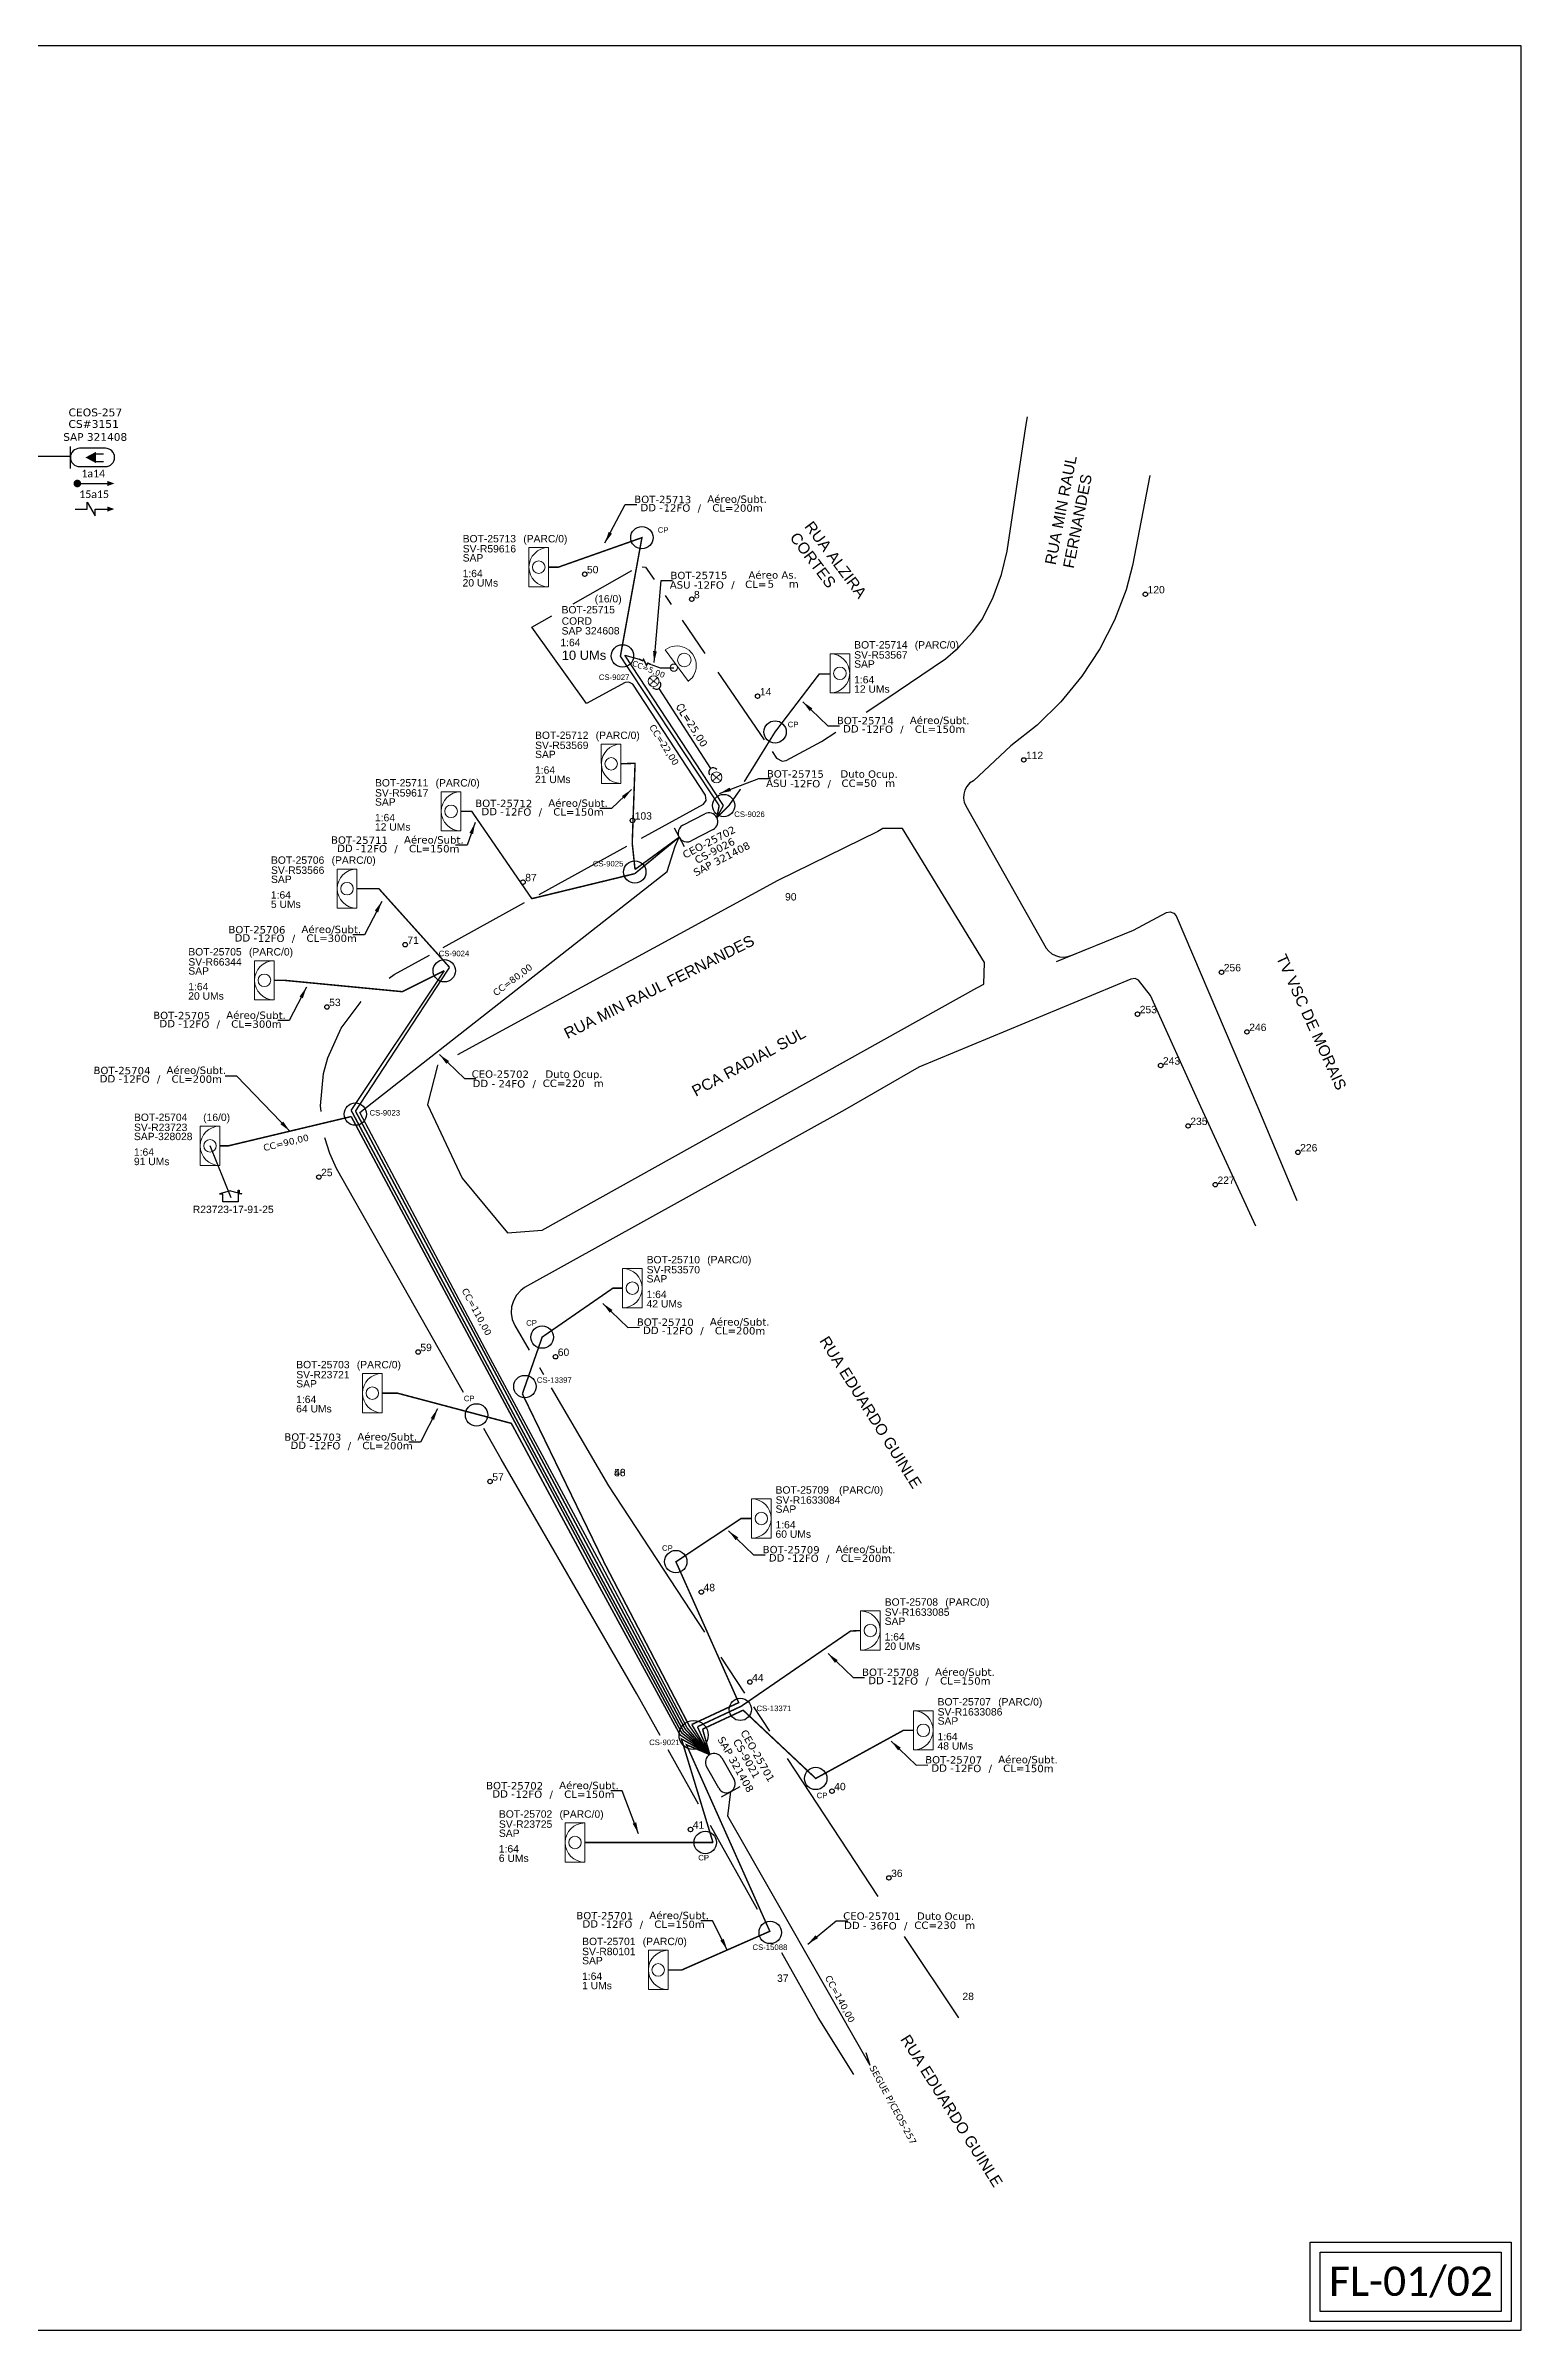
# Model space of a CAD drawing. Extents: x -86 to 1625, y 705 to 1299.
# Drawn here: x 369 to 753, y 705 to 1299 of the extents above; entities that cross this region are included whole.
import ezdxf
from ezdxf.enums import TextEntityAlignment as Align

# ---------------------------------------------------------------- set-up
doc = ezdxf.new("R2010")
doc.units = 0
doc.linetypes.add('PHANTOM2', pattern=[1.25, 0.625, -0.125, 0.125, -0.125, 0.125, -0.125])
for name, color, linetype, lineweight in [("20.0-LEGENDA DOS CDO'S", 1, 'Continuous', 0), ('20.1-CDO_INTERIOR', 1, 'Continuous', 0), ('20.2-CDO_POSTE', 1, 'Continuous', 5), ('20.6-CORDOALHA_SUPORTE', 7, 'Continuous', 25), ('CORDOALHA_SUPORTE', 7, 'Continuous', 25), ('Numeração', 98, 'Continuous', 0), ('Postes', 1, 'Continuous', 0), ('Segmento Logradouro Texto', 7, 'Continuous', 0)]:
    doc.layers.add(name, color=color, linetype=linetype, lineweight=lineweight)
for name, color, linetype in [('20.4-CEOS', 1, 'Continuous'), ('20.5-CABO AÉREO', 1, 'Continuous'), ('20.5-CEO', 1, 'Continuous'), ('CAP a instalar', 1, 'Continuous'), ('celulas gpon', 7, 'Continuous'), ('label_cabos', 7, 'Continuous'), ('locais', 7, 'Continuous'), ('locais legendas', 7, 'Continuous'), ('Numeração Texto', 34, 'Continuous'), ('QUADRA', 7, 'Continuous'), ('SETA', 7, 'Continuous'), ('Subida Lateral', 5, 'Continuous'), ('surveys', 7, 'Continuous'), ('surveys legendas', 7, 'Continuous')]:
    doc.layers.add(name, color=color, linetype=linetype)
doc.layers.add('DROP DE CLIENTE', color=140, linetype='Continuous', plot=False)
doc.styles.add('ARIAL', font='arial.ttf')
doc.styles.add('DIGICADE', font='arial.ttf')
doc.styles.add('ROMANS', font='romans')
doc.styles.add('siredit', font='verdana.ttf')
doc.styles.get("Standard").update_dxf_attribs({"font": 'arial.ttf'})
doc.styles.add('WMF-Calibri0', font='calibri.ttf')
doc.linetypes.add('FENCELINE1', pattern='A,0.25,-0.1,[133,ltypeshp.shx,S=0.1,R=0,X=-0.1,Y=0],-0.1,1', length=1.45)
doc.dimstyles.new('CC', dxfattribs={"dimtxt": 1, "dimasz": 2, "dimexe": 0.18, "dimexo": 0.0625, "dimgap": 0.09, "dimtad": 0, "dimdec": 0, "dimrnd": 1, "dimzin": 0, "dimdsep": 46, "dimtxsty": 'siredit', "dimblk": 'NONE', "dimcen": 0, "dimse1": 1, "dimse2": 1, "dimsd1": 1, "dimsd2": 1, "dimclrt": 7, "dimadec": 0, "dimazin": 0, "dimtfac": 1, "dimtdec": 0, "dimtofl": 0, "dimtmove": 0, "dimatfit": 3, "dimfxl": 0, "dimtolj": 1, "dimtzin": 0, "dimarcsym": 0})

# ---------------------------------------------------------------- blocks, each defined once
blk = doc.blocks.new('CDOE_CT_POST_DESENHO')
at = {"color": 0}
blk.add_line((2.14, 0.39), (-2.11, 0.39), dxfattribs=at)
for centre, radius in [((0.01, 1.4), 0.733), ((0.01, 0), 0.393)]:
    blk.add_circle(centre, radius, dxfattribs=at)
blk.add_arc((0.01, 0.39), 2.12, 0, 180, dxfattribs=at)
blk = doc.blocks.new('_None')

msp = doc.modelspace()

# ---------------------------------------------------------------- linework, layer by layer
msp.add_lwpolyline([(-85.84, 705.02), (752.73, 705.02), (752.73, 1299.02), (-85.84, 1299.02), (-85.84, 705.02)])
at = {"color": 7, "const_width": 0.99}
msp.add_lwpolyline([(376.83, 1185.19, 1), (377.82, 1185.19, 1)], format="xyb", close=True, dxfattribs=at)
at = {"color": 7}
msp.add_lwpolyline([(379.88, 1178.55), (379.88, 1180.3), (381.97, 1176.8), (381.97, 1178.55)], dxfattribs=at)
at = {"color": 1}
for points in [[(697.85, 727.95), (750.07, 727.95), (750.07, 707.29), (697.85, 707.29)], [(700.46, 725.34), (747.46, 725.34), (747.46, 709.9), (700.46, 709.9)]]:
    msp.add_lwpolyline(points, close=True, dxfattribs=at)
at = {"layer": '20.1-CDO_INTERIOR', "color": 252, "lineweight": 18}
for points in [[(494.73, 1158.33), (494.73, 1168.53), (499.83, 1168.53), (499.83, 1158.33)], [(578.12, 1130.73), (578.13, 1140.93), (573.03, 1140.93), (573.02, 1130.73)], [(513.55, 1107.22), (513.54, 1117.42), (518.64, 1117.42), (518.65, 1107.22)], [(471.94, 1094.86), (471.93, 1105.06), (477.03, 1105.06), (477.04, 1094.86)], [(444.89, 1074.76), (444.89, 1084.96), (449.99, 1084.96), (449.99, 1074.76)], [(423.4, 1050.92), (423.4, 1061.12), (428.5, 1061.12), (428.5, 1050.92)], [(524.16, 970.88), (524.17, 981.08), (519.07, 981.08), (519.06, 970.88)], [(451.46, 943.59), (451.45, 953.79), (456.55, 953.79), (456.56, 943.59)], [(557.69, 911), (557.69, 921.2), (552.59, 921.2), (552.59, 911)], [(586.05, 881.86), (586.05, 892.06), (580.95, 892.06), (580.95, 881.86)], [(599.8, 855.92), (599.81, 866.12), (594.71, 866.12), (594.7, 855.92)], [(504.15, 826.73), (504.15, 836.93), (509.25, 836.94), (509.25, 826.74)], [(525.79, 793.62), (525.78, 803.82), (530.88, 803.82), (530.89, 793.62)]]:
    msp.add_lwpolyline(points, close=True, dxfattribs=at)
at = {"layer": '20.1-CDO_INTERIOR', "color": 1, "lineweight": 18}
msp.add_lwpolyline([(409.28, 1007.89), (409.27, 1018.09), (414.37, 1018.09), (414.38, 1007.89)], close=True, dxfattribs=at)
at = {"layer": '20.1-CDO_INTERIOR', "color": 252, "lineweight": 18}
for centre in [(497.28, 1163.43), (575.57, 1135.83), (516.1, 1112.32), (474.48, 1099.96), (447.44, 1079.86), (425.95, 1056.02), (521.61, 975.98), (454, 948.69), (555.14, 916.1), (583.5, 886.96), (597.26, 861.02), (506.7, 831.84), (528.33, 798.72)]:
    msp.add_circle(centre, 1.63, dxfattribs=at)
at = {"layer": '20.1-CDO_INTERIOR', "color": 1, "lineweight": 18}
msp.add_circle((411.82, 1012.99), 1.63, dxfattribs=at)
at = {"layer": '20.1-CDO_INTERIOR', "color": 252, "lineweight": 18}
for centre, start, end in [((499.83, 1163.43), 90.02759, 270.02759), ((573.02, 1135.83), 269.97241, 89.97241), ((518.65, 1112.32), 90.02759, 270.02759), ((477.03, 1099.96), 90.02759, 270.02759), ((449.99, 1079.86), 90.02759, 270.02759), ((428.5, 1056.02), 90.02759, 270.02759), ((519.06, 975.98), 269.97241, 89.97241), ((456.55, 948.69), 90.02759, 270.02759), ((552.59, 916.1), 269.97241, 89.97241), ((580.95, 886.96), 269.97241, 89.97241), ((594.71, 861.02), 269.97241, 89.97241), ((509.25, 831.84), 90.02759, 270.02759), ((530.88, 798.72), 90.02759, 270.02759)]:
    msp.add_arc(centre, 5.1, start, end, dxfattribs=at)
at = {"layer": '20.1-CDO_INTERIOR', "color": 1, "lineweight": 18}
msp.add_arc((414.37, 1012.99), 5.1, 90.02759, 270.02759, dxfattribs=at)
at = {"layer": '20.4-CEOS', "color": 7}
for p, q in [((384.62, 1194.35), (377.91, 1194.35)), ((384.62, 1189.56), (377.91, 1189.56))]:
    msp.add_line(p, q, dxfattribs=at)
for points in [[(375.51, 1189.07), (375.51, 1194.84)], [(382.06, 1192.91), (384.1, 1192.91)], [(382.06, 1190.91), (384.1, 1190.91)]]:
    msp.add_lwpolyline(points, dxfattribs=at)
msp.add_lwpolyline([(379.41, 1191.96, 0, 2.95, 0), (382.18, 1191.96, 2.95, 2.95, 0)], format="xyseb", dxfattribs=at)
for centre, start, end in [((377.91, 1191.96), 90, 270), ((384.62, 1191.96), 270, 90)]:
    msp.add_arc(centre, 2.39, start, end, dxfattribs=at)
at = {"layer": '20.5-CABO AÉREO', "color": 7, "ltscale": 50, "const_width": 0.4}
msp.add_lwpolyline([(287.19, 1192.27), (375.53, 1192.27)], dxfattribs=at)
at = {"layer": '20.5-CEO', "color": 7}
for p, q in [((534.75, 1096.33), (540.47, 1099.3)), ((532.5, 1095.68), (535.06, 1090.77)), ((542.59, 1095.23), (536.88, 1092.25))]:
    msp.add_line(p, q, dxfattribs=at)
at = {"layer": '20.5-CEO', "color": 5}
for p, q in [((544.06, 845.96), (540.89, 851.57)), ((544.89, 853.83), (548.06, 848.22))]:
    msp.add_line(p, q, dxfattribs=at)
msp.add_lwpolyline([(544.78, 843.72), (549.6, 846.45)], dxfattribs=at)
at = {"layer": '20.5-CEO', "color": 7}
for centre, start, end in [((541.53, 1097.27), 297.51663, 117.51663), ((535.81, 1094.29), 117.51663, 297.51663)]:
    msp.add_arc(centre, 2.3, start, end, dxfattribs=at)
at = {"layer": '20.5-CEO', "color": 5}
for centre, start, end in [((542.89, 852.7), 29.45936, 209.45936), ((546.06, 847.09), 209.45936, 29.45936)]:
    msp.add_arc(centre, 2.3, start, end, dxfattribs=at)
at = {"layer": 'CAP a instalar', "color": 7, "linetype": 'FENCELINE1', "ltscale": 50}
for p, q in [((545.33, 1101.46), (519.62, 1140.54)), ((519.62, 1140.54), (523.36, 1139.54)), ((526.48, 1138.14), (528.82, 1137.26)), ((528.82, 1137.26), (532.4, 1137.23)), ((543.57, 1098.33), (545.33, 1101.46))]:
    msp.add_line(p, q, dxfattribs=at)
at = {"layer": 'CAP a instalar', "color": 7, "ltscale": 50}
for p, q in [((532.75, 1090.93), (533.78, 1093.23)), ((530.64, 1084.3), (532.75, 1090.93)), ((450.74, 1021.65), (530.64, 1084.3)), ((484.09, 958.77), (450.74, 1021.65)), ((513.66, 903.76), (484.09, 958.77)), ((535.9, 861.65), (513.66, 903.76)), ((541.76, 854.7), (535.9, 861.65)), ((546.45, 838.73), (547.19, 845.09)), ((583.43, 773.83), (546.45, 838.73)), ((583.43, 773.83), (582.39, 777.2))]:
    msp.add_line(p, q, dxfattribs=at)
at = {"layer": 'CAP a instalar', "color": 8, "ltscale": 50, "const_width": 0.384}
for points in [[(544.18, 1101.43), (518.5, 1140.27), (524.1, 1171.11), (502.34, 1163.43), (499.83, 1163.43)], [(550.71, 1107.66), (558.71, 1120.59), (570.21, 1135.68), (573.02, 1135.67)], [(518.65, 1112.32), (522.32, 1112.45), (521.58, 1091.65), (522.31, 1084.84)], [(543.57, 1098.33), (546.63, 1101.34), (549.73, 1105.72)], [(522.24, 1083.75), (495.46, 1077.25), (479.85, 1099.96), (477.03, 1099.96)], [(543.57, 1098.33), (544.18, 1101.43)], [(533.78, 1093.23), (522.24, 1083.75)], [(533.78, 1093.23), (522.31, 1084.84)], [(474.08, 1059.4), (455.7, 1079.86), (455.7, 1079.86), (449.99, 1079.86)], [(428.5, 1056.02), (431.1, 1056.02), (461.78, 1053.07), (472.72, 1058.51)], [(448.5, 1022.23), (472.72, 1058.51)], [(449.63, 1022.02), (474.08, 1059.4)], [(448.5, 1022.23), (512.12, 903.16)], [(449.63, 1022.02), (512.93, 903.46)], [(493.02, 948.5), (498.17, 963.26), (516.58, 975.99), (519.06, 975.98)], [(510.8, 902.49), (490.15, 940.83), (460.5, 948.69), (456.55, 948.69)], [(541.76, 854.7), (536.45, 862.11), (514.46, 904.28), (493.02, 948.5), (493.02, 948.5)], [(537.05, 862.53), (549.26, 868.22), (532.94, 904.84), (549.9, 916.1), (552.59, 916.1)], [(512.12, 903.16), (534.92, 860.76), (541.76, 854.7)], [(512.93, 903.46), (535.42, 861.19), (541.76, 854.7)], [(541.76, 854.7), (534.05, 859.8), (510.8, 902.49)], [(538.54, 861.95), (549.94, 867.29), (578.35, 886.83), (580.95, 886.96)], [(541.76, 854.7), (537.05, 862.53)], [(541.76, 854.7), (538.54, 861.95)], [(539.87, 861.33), (550.41, 866.25), (569.28, 848.51), (592.09, 861.02), (594.71, 861.02)], [(541.76, 854.7), (539.87, 861.33), (539.87, 861.33)], [(541.76, 854.7), (535.68, 857.26), (557.35, 808.77), (534.46, 798.71), (530.88, 798.72)], [(542.58, 831.84), (534.38, 858.76), (541.76, 854.7)], [(542.58, 831.84), (509.25, 831.84)]]:
    msp.add_lwpolyline(points, dxfattribs=at)
at = {"layer": 'CAP a instalar', "color": 1, "ltscale": 50, "const_width": 0.384}
for points in [[(414.37, 1012.99), (416.61, 1012.99), (448.52, 1020.6)], [(448.52, 1020.6), (511.55, 902.87)], [(511.55, 902.87), (534.46, 860.34), (541.76, 854.7)]]:
    msp.add_lwpolyline(points, dxfattribs=at)
at = {"layer": 'CORDOALHA_SUPORTE'}
msp.add_line((541.99, 1111.1), (528.55, 1131.9), dxfattribs=at)
for centre, start, end in [((527.87, 1132.85), 215.58822, 35.58822), ((542.63, 1110.12), 35.58822, 215.58822)]:
    msp.add_arc(centre, 1.17, start, end, dxfattribs=at)
at = {"layer": 'DROP DE CLIENTE'}
msp.add_lwpolyline([(417.27, 999.48), (411.82, 1012.99)], dxfattribs=at)
at = {"layer": 'locais', "linetype": 'Continuous'}
for centre, radius in [((524.1, 1171.11), 2.91), ((519.04, 1140.36), 2.91), ((558.71, 1120.59), 2.91), ((545.35, 1101.45), 2.91), ((522.24, 1084.18), 2.91), ((472.72, 1058.51), 2.91), ((449.59, 1021.24), 2.91), ((498.17, 963.26), 2.91), ((493.68, 950.4), 2.91), ((481.1, 943.02), 2.91), ((532.9, 904.88), 2.91), ((549.69, 866.47), 2.91), ((537.53, 859.8), 3.79), ((569.28, 848.51), 2.91), ((540.57, 831.85), 2.91), ((557.45, 808.46), 2.91)]:
    msp.add_circle(centre, radius, dxfattribs=at)
at = {"layer": 'Numeração'}
for centre in [(509.23, 1161.61), (537.05, 1155.11), (654.98, 1156.39), (554.18, 1129.89), (623.36, 1113.33), (521.64, 1097.57), (493.19, 1081.54), (462.55, 1065.29), (674.79, 1058.11), (442.21, 1049.09), (652.95, 1047.23), (681.4, 1042.6), (658.97, 1033.87), (666.1, 1018.16), (694.65, 1011.3), (440.11, 1004.87), (673.16, 1002.88), (465.92, 959.38), (501.64, 958.14), (484.62, 925.72), (539.55, 896.96), (552.17, 873.58), (573.51, 845.2), (536.74, 835.23), (588.31, 822.65)]:
    msp.add_circle(centre, 0.576, dxfattribs=at)
at = {"layer": 'Numeração Texto'}
for centre in [(509.23, 1161.61), (537.05, 1155.11), (654.98, 1156.39), (554.18, 1129.89), (623.36, 1113.33), (521.64, 1097.57), (493.19, 1081.54), (462.55, 1065.29), (674.79, 1058.11), (442.21, 1049.09), (652.95, 1047.23), (681.4, 1042.6), (658.97, 1033.87), (666.1, 1018.16), (694.65, 1011.3), (440.11, 1004.87), (673.16, 1002.88), (465.92, 959.38), (501.64, 958.14), (484.62, 925.72), (539.55, 896.96), (552.17, 873.58), (573.51, 845.2), (536.74, 835.23), (588.31, 822.65)]:
    msp.add_circle(centre, 0.576, dxfattribs=at)
at = {"layer": 'Postes', "color": 1, "linetype": 'PHANTOM2'}
for points in [[(526.02, 1134.69), (528.23, 1132.89)], [(528.16, 1134.76), (526.08, 1132.82)], [(542.39, 1109.67), (544.6, 1107.88)], [(544.53, 1109.74), (542.45, 1107.81)]]:
    msp.add_lwpolyline(points, dxfattribs=at)
at = {"layer": 'Postes', "color": 1}
for centre in [(527.12, 1133.79), (543.49, 1108.77)]:
    msp.add_circle(centre, 1.42, dxfattribs=at)
at = {"layer": 'QUADRA', "color": 4}
for points in [[(582.4, 1125.73), (587.55, 1129.1), (603.01, 1139.61), (606.27, 1142.42), (610.13, 1146.6), (612.63, 1150.02), (615.39, 1155.67), (617.55, 1161.55), (619.07, 1167.59), (623.92, 1200), (624.34, 1202.49)], [(656.14, 1187.3), (651.68, 1163.85), (649.99, 1157.54), (647, 1149.68), (643.15, 1142.17), (638.47, 1135.06), (633, 1128.42), (626.83, 1122.37), (620.01, 1116.95), (610.31, 1107.92), (610.31, 1107.92)], [(506.21, 1153.92), (521.45, 1162.53)], [(524.2, 1163.53), (525.05, 1163.46), (527.25, 1160.26)], [(530.12, 1156.08), (531.71, 1153.76)], [(524.02, 1092.99), (540.1, 1101.86), (540.78, 1102.73), (540.6, 1104.15), (521.7, 1133.03), (520.68, 1133.54), (519.71, 1133.47), (509.68, 1127.97), (495.44, 1147.85), (500.69, 1150.81)], [(534.52, 1149.66), (540.45, 1141.02)], [(543.82, 1136.11), (555.84, 1118.58)], [(557.95, 1115.51), (559.13, 1113.78), (560.6, 1112.98), (561.56, 1113.15), (570.79, 1118.14), (574.51, 1120.57)], [(610.31, 1107.92), (609.27, 1107.25), (608.55, 1106.41), (608.04, 1105.47), (607.75, 1104.44), (607.71, 1103.38), (607.89, 1102.35), (608.32, 1101.36), (608.32, 1101.36), (629.24, 1064.39), (629.88, 1063.59), (630.7, 1062.94), (631.66, 1062.45), (632.69, 1062.16), (633.76, 1062.07), (634.83, 1062.2), (636.13, 1062.65), (640.84, 1064.57)], [(585.47, 1094.69), (559.46, 1081.94)], [(611.2, 1054.03), (612.97, 1055.04), (613.13, 1060.62), (591.83, 1095.51), (591.83, 1095.51), (586.74, 1095.45), (585.47, 1094.69)], [(497.35, 1078.29), (520.22, 1090.9)], [(559.46, 1081.94), (476.19, 1036.67)], [(472.46, 1064.57), (493.6, 1076.22)], [(631.91, 1060.93), (651.89, 1069.06), (660.52, 1073.69), (661.47, 1073.84), (662.37, 1073.52), (663.02, 1072.75), (684.24, 1022.95), (694.38, 998.8)], [(458.36, 1056.55), (459.65, 1057.51), (468.86, 1062.58)], [(471.11, 1033.91), (470.98, 1033.84), (468.34, 1023.74), (477.39, 1004.56), (489.15, 990.34), (498.17, 991.09), (611.2, 1054.03)], [(683.74, 992.11), (669.41, 1023.11), (656.33, 1052.09), (653.17, 1056.04), (652.3, 1056.45), (651.2, 1056.35), (596.13, 1033.47), (576.84, 1022.33), (493.57, 976.14), (492.62, 975.41), (491.5, 974.13), (490.69, 972.68), (490.23, 971.1), (490.12, 969.45), (490.4, 967.84), (491.02, 966.3), (494.79, 959.85)], [(440.75, 1021.94), (440.56, 1023.38), (441.33, 1031.76), (442.41, 1035.85), (445.94, 1043.6), (451.13, 1050.49)], [(477.73, 948.81), (444.67, 1007.09), (442.95, 1010.99), (441.7, 1015.03)], [(497.43, 955.34), (498.48, 953.54)], [(500.49, 950.09), (515.37, 924.62), (540.36, 886.54)], [(528.88, 859.63), (522.81, 870.47), (487.53, 931.52), (483.02, 939.47)], [(538.84, 841.83), (530.93, 855.96)], [(561.9, 853.71), (585.44, 817.85)], [(554.16, 814.46), (541.96, 836.26)], [(579.16, 771.54), (569.89, 786.36), (560.51, 803.13)], [(592.27, 807.44), (606.42, 786.25)]]:
    msp.add_lwpolyline(points, dxfattribs=at)
at = {"layer": 'QUADRA'}
for points in [[(544.61, 880.07), (550.79, 870.64)], [(553.12, 867.1), (557.26, 860.79)]]:
    msp.add_lwpolyline(points, dxfattribs=at)
at = {"layer": 'SETA', "color": 7}
for points in [[(377.32, 1185.19), (385.83, 1185.19)], [(376.72, 1178.55), (379.88, 1178.55)], [(381.97, 1178.55), (385.13, 1178.55)]]:
    msp.add_lwpolyline(points, dxfattribs=at)
for points in [[(385.15, 1185.86), (386.96, 1185.2), (385.15, 1184.54)], [(385.13, 1179.21), (386.95, 1178.55), (385.13, 1177.89)]]:
    msp.add_solid(points, dxfattribs=at)
at = {"layer": 'Subida Lateral', "color": 5, "const_width": 0.384}
msp.add_lwpolyline([(526.45, 1138.12), (525.62, 1138.49), (525.28, 1137.88), (524.54, 1139.45), (524.29, 1139.12), (523.36, 1139.54)], dxfattribs=at)
at = {"layer": 'surveys', "color": 1}
for p, q in [((417.17, 1001.31), (414.27, 1000.47)), ((414.27, 1000.47), (415.18, 1000.47)), ((415.18, 998.39), (415.18, 1000.46)), ((419.15, 998.39), (415.18, 998.39)), ((417.17, 1001.31), (420.06, 1000.47)), ((419.11, 1001.44), (419.41, 1001.44)), ((419.11, 1000.76), (419.11, 1001.44)), ((420.06, 1000.47), (419.15, 1000.47)), ((419.15, 1000.47), (419.15, 998.39)), ((419.41, 1001.44), (419.41, 1000.67))]:
    msp.add_line(p, q, dxfattribs=at)

# ---------------------------------------------------------------- block references
at = {"layer": '20.2-CDO_POSTE', "color": 7, "xscale": -2.400000000017413, "yscale": -2.400000000017413, "zscale": -2.400000000017413, "rotation": 126.2194125872573}
msp.add_blockref('CDOE_CT_POST_DESENHO', (532.38, 1137.33), dxfattribs=at)

# ---------------------------------------------------------------- texts
at = {"style": 'siredit'}
msp.add_text('SEGUE P/CEOS-257', height=1.728, rotation=298.39611, dxfattribs=at).set_placement((583.19, 773.29))
at = {"color": 1, "style": 'WMF-Calibri0'}
msp.add_text('FL-01/02', height=7.59, dxfattribs=at).set_placement((702.75, 713.98))
at = {"color": 7, "char_height": 1.98, "width": 25.1052, "attachment_point": 5}
for s, insert in [('{\\fCalibri|b0|i0|c0|p34;\\C7;1a14}', (381.45, 1187.79)), ('{\\fCalibri|b0|i0|c0|p34;\\C7;15a15}', (381.67, 1182.4))]:
    msp.add_mtext(s, dxfattribs=dict(at, insert=insert))
at = {"layer": "20.0-LEGENDA DOS CDO'S", "color": 8, "style": 'ARIAL'}
for s, p in [('BOT-25713', (477.5, 1169.89)), ('SAP', (477.5, 1164.91)), ('SV-R59616', (477.51, 1167.27)), ('20 UMs', (477.48, 1158.41)), ('1:64', (477.48, 1160.84)), ('SV-R53567', (579.29, 1139.67)), ('BOT-25714', (579.29, 1142.29)), ('SAP', (579.28, 1137.3)), ('1:64', (579.27, 1133.24)), ('12 UMs', (579.27, 1130.81)), ('SV-R53569', (496.33, 1116.17)), ('BOT-25712', (496.32, 1118.78)), ('SAP', (496.32, 1113.8)), ('1:64', (496.3, 1109.74)), ('SV-R59617', (454.71, 1103.8)), ('BOT-25711', (454.71, 1106.42)), ('21 UMs', (496.3, 1107.3)), ('SAP', (454.71, 1101.43)), ('1:64', (454.69, 1097.37)), ('12 UMs', (454.69, 1094.94)), ('BOT-25706', (427.66, 1086.32)), ('SAP', (427.66, 1081.33)), ('SV-R53566', (427.67, 1083.7)), ('5 UMs', (427.64, 1074.84)), ('1:64', (427.64, 1077.27)), ('BOT-25705', (406.17, 1062.48)), ('SAP', (406.17, 1057.5)), ('SV-R66344', (406.18, 1059.86)), ('20 UMs', (406.15, 1051)), ('1:64', (406.16, 1053.43)), ('SV-R53570', (525.33, 979.83)), ('BOT-25710', (525.33, 982.44)), ('SAP', (525.32, 977.46)), ('1:64', (525.31, 973.4)), ('42 UMs', (525.31, 970.96)), ('BOT-25703', (434.23, 955.15)), ('SV-R23721', (434.23, 952.54)), ('SAP', (434.23, 950.17)), ('64 UMs', (434.21, 943.67)), ('1:64', (434.21, 946.11)), ('SV-R1633084', (558.86, 919.94)), ('BOT-25709', (558.85, 922.56)), ('SAP', (558.85, 917.58)), ('1:64', (558.83, 913.51)), ('60 UMs', (558.83, 911.08)), ('SV-R1633085', (587.22, 890.8)), ('BOT-25708', (587.22, 893.42)), ('SAP', (587.21, 888.43)), ('1:64', (587.2, 884.37)), ('20 UMs', (587.2, 881.94)), ('BOT-25707', (600.97, 867.48)), ('SAP', (600.97, 862.5)), ('SV-R1633086', (600.97, 864.87)), ('48 UMs', (600.95, 856)), ('1:64', (600.95, 858.44)), ('SV-R23725', (486.93, 835.68)), ('BOT-25702', (486.92, 838.3)), ('SAP', (486.92, 833.31)), ('6 UMs', (486.9, 826.81)), ('1:64', (486.9, 829.25)), ('SV-R80101', (508.56, 802.56)), ('SAP', (508.56, 800.19)), ('BOT-25701', (508.56, 805.18)), ('1:64', (508.54, 796.13)), ('1 UMs', (508.54, 793.7))]:
    msp.add_text(s, height=1.92, rotation=359.97241, dxfattribs=at).set_placement(p)
for s, p in [('        (PARC/0)', (496.01, 1169.88)), ('        (PARC/0)', (597.79, 1142.28)), ('        (PARC/0)', (514.83, 1118.77)), ('        (PARC/0)', (473.22, 1106.41)), ('        (PARC/0)', (446.17, 1086.31)), ('        (PARC/0)', (424.68, 1062.47)), ('        (PARC/0)', (543.83, 982.43)), ('        (PARC/0)', (452.73, 955.14)), ('          (PARC/0)', (577.36, 922.55)), ('        (PARC/0)', (605.72, 893.41)), ('        (PARC/0)', (619.48, 867.47)), ('        (PARC/0)', (505.43, 838.29)), ('        (PARC/0)', (527.06, 805.17))]:
    msp.add_text(s, height=1.92, rotation=359.97241, dxfattribs=at).set_placement(p, align=Align.CENTER)
at = {"layer": "20.0-LEGENDA DOS CDO'S", "color": 7, "style": 'ARIAL'}
for s, height, p in [('BOT-25715', 1.92, (503.22, 1151.41)), ('SAP 324608', 1.92, (503.23, 1145.92)), ('CORD', 1.92, (503.23, 1148.47)), ('1:64', 1.92, (502.9, 1142.89)), ('10 UMs', 2.4, (503.27, 1139.34))]:
    msp.add_text(s, height=height, rotation=0.11799, dxfattribs=at).set_placement(p)
msp.add_text('(16/0)', height=1.92, rotation=0.11799, dxfattribs=at).set_placement((515.33, 1154.27), align=Align.CENTER)
at = {"layer": "20.0-LEGENDA DOS CDO'S", "color": 1, "style": 'ARIAL'}
for s, p in [('SV-R23723', (392.05, 1016.84)), ('SAP-328028', (392.04, 1014.47)), ('BOT-25704', (392.05, 1019.45)), ('91 UMs', (392.03, 1007.97)), ('1:64', (392.03, 1010.41))]:
    msp.add_text(s, height=1.92, rotation=359.97241, dxfattribs=at).set_placement(p)
msp.add_text('        (16/0)', height=1.92, rotation=359.97241, dxfattribs=at).set_placement((410.55, 1019.44), align=Align.CENTER)
at = {"layer": '20.4-CEOS', "color": 7, "style": 'siredit'}
for s, height, p in [('CS#3151 ', 2.028, (382.01, 1200.67)), ('CEOS-257', 2.028, (382.01, 1203.67)), ('SAP 321408', 2, (381.97, 1197.29))]:
    msp.add_text(s, height=height, dxfattribs=at).set_placement(p, align=Align.MIDDLE_CENTER)
msp.add_text('CEO-25702', height=1.939, rotation=27.51663, dxfattribs=at).set_placement((541.09, 1092.82), align=Align.TOP_CENTER)
at = {"layer": '20.4-CEOS', "color": 5, "style": 'siredit'}
msp.add_text('CEO-25701', height=1.939, rotation=299.45936, dxfattribs=at).set_placement((555.02, 854.89), align=Align.TOP_CENTER)
at = {"layer": '20.5-CEO', "color": 7, "style": 'siredit'}
for s, p in [('CS-9026', (542.58, 1090.59)), ('SAP 321408', (544.38, 1088.45))]:
    msp.add_text(s, height=1.946, rotation=27.51663, dxfattribs=at).set_placement(p, align=Align.TOP_CENTER)
at = {"layer": '20.5-CEO', "color": 5, "style": 'siredit'}
for s, p in [('SAP 321408', (549.33, 852.64)), ('CS-9021', (552.16, 854.16))]:
    msp.add_text(s, height=1.946, rotation=299.45936, dxfattribs=at).set_placement(p, align=Align.TOP_CENTER)
at = {"layer": '20.6-CORDOALHA_SUPORTE', "color": 0, "style": 'ROMANS'}
msp.add_text('CL=', height=1.92, rotation=302.40902, dxfattribs=at).set_placement((535.69, 1122.81), align=Align.RIGHT)
at = {"layer": '20.6-CORDOALHA_SUPORTE', "color": 0, "style": 'siredit'}
msp.add_text('25,00', height=1.92, rotation=302.09903, dxfattribs=at).set_placement((535.69, 1122.81))
at = {"layer": 'celulas gpon', "style": 'siredit'}
for s, height, rotation, p in [('CC=5,00', 1.469, 338.18257, (521.4, 1137.92)), ('CC=22,00', 1.728, 302.5325, (525.89, 1121.88)), ('CC=80,00', 1.728, 36.93476, (486.16, 1051.83)), ('CC=90,00', 1.728, 13.40729, (425.89, 1011.59)), ('CC=110,00', 1.728, 298.39611, (477.16, 975.41)), ('CC=140,00', 1.728, 298.39611, (571.62, 796.75))]:
    msp.add_text(s, height=height, rotation=rotation, dxfattribs=at).set_placement(p)
at = {"layer": 'label_cabos', "color": 0, "style": 'siredit'}
for s, p in [('BOT-25713', (529.52, 1181.04)), ('Aéreo/Subt.', (548.85, 1181.12)), ('DD -', (526.64, 1178.91)), ('12FO', (533.21, 1178.82)), ('/', (539.03, 1178.82)), ('CL=200m', (548.95, 1178.82)), ('BOT-25714', (582.19, 1123.53)), ('Aéreo/Subt.', (601.51, 1123.61)), ('DD -', (579.31, 1121.4)), ('12FO', (585.88, 1121.31)), ('/', (591.69, 1121.31)), ('CL=150m', (601.61, 1121.31)), ('ASU - ', (560.4, 1107.24)), ('BOT-25715', (563.99, 1109.67)), ('12FO', (566.98, 1107.15)), ('/', (572.79, 1107.15)), ('Duto Ocup.', (583.15, 1109.64)), ('CC=', (578.93, 1107.25)), ('m', (588.63, 1107.25)), ('BOT-25712', (488.18, 1102.01)), ('DD -', (485.3, 1099.88)), ('12FO', (491.87, 1099.79)), ('/', (497.69, 1099.79)), ('Aéreo/Subt.', (507.51, 1102.09)), ('CL=150m', (507.61, 1099.79)), ('BOT-25711', (450.67, 1092.46)), ('Aéreo/Subt.', (470, 1092.54)), ('DD -', (447.79, 1090.33)), ('12FO', (454.36, 1090.24)), ('/', (460.18, 1090.24)), ('CL=150m', (470.1, 1090.24)), ('BOT-25706', (424.01, 1069.17)), ('Aéreo/Subt.', (443.34, 1069.26)), ('DD -', (421.13, 1067.05)), ('12FO', (427.71, 1066.96)), ('/', (433.52, 1066.96)), ('CL=300m', (443.44, 1066.96)), ('BOT-25705', (404.45, 1046.86)), ('DD -', (401.57, 1044.74)), ('12FO', (408.14, 1044.65)), ('/', (413.95, 1044.65)), ('Aéreo/Subt.', (423.78, 1046.95)), ('CL=300m', (423.87, 1044.65)), ('CEO-25702', (487.28, 1031.63)), ('DD - ', (483.41, 1029.2)), ('24FO', (490.27, 1029.11)), ('/', (496.08, 1029.11)), ('CC=', (501.26, 1029.25)), ('Duto Ocup.', (506.44, 1031.6)), ('m', (512.88, 1029.21)), ('Aéreo/Subt.', (549.52, 967.21)), ('BOT-25710', (530.19, 967.13)), ('DD -', (527.31, 965)), ('12FO', (533.88, 964.91)), ('/', (539.7, 964.91)), ('CL=200m', (549.62, 964.91)), ('BOT-25703', (438.54, 937.24)), ('DD -', (435.66, 935.12)), ('12FO', (442.24, 935.03)), ('/', (448.05, 935.03)), ('Aéreo/Subt.', (457.87, 937.33)), ('CL=200m', (457.97, 935.03)), ('BOT-25709', (562.9, 907.98)), ('Aéreo/Subt.', (582.23, 908.06)), ('DD -', (560.02, 905.85)), ('12FO', (566.59, 905.76)), ('/', (572.41, 905.76)), ('CL=200m', (582.33, 905.76)), ('BOT-25708', (588.74, 876.09)), ('DD -', (585.86, 873.96)), ('12FO', (592.43, 873.87)), ('/', (598.25, 873.87)), ('Aéreo/Subt.', (608.07, 876.17)), ('CL=150m', (608.17, 873.87)), ('BOT-25707', (605.15, 853.33)), ('DD -', (602.27, 851.2)), ('12FO', (608.85, 851.11)), ('/', (614.66, 851.11)), ('Aéreo/Subt.', (624.48, 853.41)), ('CL=150m', (624.58, 851.11)), ('BOT-25702', (491.01, 846.61)), ('DD -', (488.13, 844.48)), ('12FO', (494.7, 844.39)), ('/', (500.52, 844.39)), ('Aéreo/Subt.', (510.34, 846.69)), ('CL=150m', (510.44, 844.39)), ('BOT-25701', (514.45, 812.81)), ('Aéreo/Subt.', (533.78, 812.89)), ('DD -', (511.57, 810.68)), ('12FO', (518.14, 810.59)), ('/', (523.96, 810.59)), ('CL=150m', (533.88, 810.59)), ('CEO-25701', (583.88, 812.72)), ('DD - ', (580, 810.29)), ('36FO', (586.87, 810.2)), ('/', (592.68, 810.2)), ('CC=', (597.86, 810.34)), ('Duto Ocup.', (603.04, 812.69)), ('m', (609.48, 810.3))]:
    msp.add_text(s, height=1.92, rotation=359.69001, dxfattribs=at).set_placement(p, align=Align.MIDDLE_CENTER)
at = {"layer": 'label_cabos', "style": 'siredit'}
for s, p in [('ASU - ', (535.36, 1158.83)), ('BOT-25715', (538.93, 1161.29)), ('12FO', (541.93, 1158.79)), ('/', (547.75, 1158.84)), ('CL=', (553.69, 1158.99)), ('Aéreo As.', (558.08, 1161.41)), ('m', (563.58, 1159.07))]:
    msp.add_text(s, height=1.92, rotation=0.15347, dxfattribs=at).set_placement(p, align=Align.MIDDLE_CENTER)
msp.add_text('5', height=1.92, rotation=0.15347, dxfattribs=at).set_placement((556.8, 1158.1))
at = {"layer": 'label_cabos', "color": 0, "style": 'siredit'}
for s, p in [('50', (581.84, 1106.34)), ('220', (504.17, 1028.33)), ('230', (600.77, 809.43))]:
    msp.add_text(s, height=1.92, rotation=359.69001, dxfattribs=at).set_placement(p)
at = {"layer": 'label_cabos', "color": 1, "style": 'siredit'}
for s, p in [('BOT-25704', (388.93, 1032.56)), ('Aéreo/Subt.', (408.26, 1032.64)), ('DD -', (386.05, 1030.43)), ('12FO', (392.63, 1030.34)), ('/', (398.44, 1030.34)), ('CL=200m', (408.36, 1030.34))]:
    msp.add_text(s, height=1.92, rotation=359.69001, dxfattribs=at).set_placement(p, align=Align.MIDDLE_CENTER)
at = {"layer": 'locais legendas', "color": 5}
for s, p in [('CP', (528.22, 1172.39)), ('CS-9027', (512.9, 1134.1)), ('CP', (562, 1121.82)), ('CS-9026', (548.1, 1098.48)), ('CS-9025', (511.34, 1085.63)), ('CS-9024', (471.27, 1062.28)), ('CS-9023', (453.28, 1020.86)), ('CP', (494.01, 966.23)), ('CS-13397', (496.79, 951.37)), ('CP', (477.79, 946.58)), ('CP', (529.32, 907.69)), ('CS-13371', (553.89, 866.01)), ('CS-9021', (525.98, 857.17)), ('CP', (569.53, 843.37)), ('CP', (538.75, 827.19)), ('CS-15088', (552.85, 803.9))]:
    msp.add_text(s, height=1.44, dxfattribs=at).set_placement(p)
at = {"layer": 'Numeração Texto', "linetype": 'Continuous', "char_height": 1.92, "attachment_point": 1, "style": 'DIGICADE'}
for s, insert, width in [('\\fArial|b0|i0|c0|p34;\\W1.0000000000;\\T1.0000000000;\\o\\l50', (509.81, 1163.77), 3.6174), ('\\fArial|b0|i0|c0|p34;\\W1.0000000000;\\T1.0000000000;\\o\\l50', (509.81, 1163.77), 3.6174), ('\\fArial|b0|i0|c0|p34;\\W1.0000000000;\\T1.0000000000;\\o\\l120', (655.56, 1158.54), 4.9283), ('\\fArial|b0|i0|c0|p34;\\W1.0000000000;\\T1.0000000000;\\o\\l120', (655.56, 1158.54), 4.9283), ('\\fArial|b0|i0|c0|p34;\\W1.0000000000;\\T1.0000000000;\\o\\l8', (537.63, 1157.26), 2.1282), ('\\fArial|b0|i0|c0|p34;\\W1.0000000000;\\T1.0000000000;\\o\\l8', (537.63, 1157.26), 2.1282), ('\\fArial|b0|i0|c0|p34;\\W1.0000000000;\\T1.0000000000;\\o\\l14', (554.76, 1132.01), 3.4366), ('\\fArial|b0|i0|c0|p34;\\W1.0000000000;\\T1.0000000000;\\o\\l14', (554.76, 1132.01), 3.4366), ('\\fArial|b0|i0|c0|p34;\\W1.0000000000;\\T1.0000000000;\\o\\l112', (623.94, 1115.45), 4.9283), ('\\fArial|b0|i0|c0|p34;\\W1.0000000000;\\T1.0000000000;\\o\\l112', (623.94, 1115.45), 4.9283), ('\\fArial|b0|i0|c0|p34;\\W1.0000000000;\\T1.0000000000;\\o\\l103', (522.22, 1099.72), 4.9283), ('\\fArial|b0|i0|c0|p34;\\W1.0000000000;\\T1.0000000000;\\o\\l103', (522.22, 1099.72), 4.9283), ('\\fArial|b0|i0|c0|p34;\\W1.0000000000;\\T1.0000000000;\\o\\l87', (493.76, 1083.7), 3.62), ('\\fArial|b0|i0|c0|p34;\\W1.0000000000;\\T1.0000000000;\\o\\l87', (493.76, 1083.7), 3.62), ('90', (561.31, 1078.69), 4.9283), ('\\fArial|b0|i0|c0|p34;\\W1.0000000000;\\T1.0000000000;\\o\\l71', (463.13, 1067.41), 3.6016), ('\\fArial|b0|i0|c0|p34;\\W1.0000000000;\\T1.0000000000;\\o\\l71', (463.13, 1067.41), 3.6016), ('\\fArial|b0|i0|c0|p34;\\W1.0000000000;\\T1.0000000000;\\o\\l256', (675.37, 1060.27), 5.1418), ('\\fArial|b0|i0|c0|p34;\\W1.0000000000;\\T1.0000000000;\\o\\l256', (675.37, 1060.27), 5.1418), ('\\fArial|b0|i0|c0|p34;\\W1.0000000000;\\T1.0000000000;\\o\\l53', (442.79, 1051.24), 3.6174), ('\\fArial|b0|i0|c0|p34;\\W1.0000000000;\\T1.0000000000;\\o\\l53', (442.79, 1051.24), 3.6174), ('\\fArial|b0|i0|c0|p34;\\W1.0000000000;\\T1.0000000000;\\o\\l253', (653.52, 1049.38), 5.1418), ('\\fArial|b0|i0|c0|p34;\\W1.0000000000;\\T1.0000000000;\\o\\l253', (653.52, 1049.38), 5.1418), ('\\fArial|b0|i0|c0|p34;\\W1.0000000000;\\T1.0000000000;\\o\\l246', (681.98, 1044.75), 5.1418), ('\\fArial|b0|i0|c0|p34;\\W1.0000000000;\\T1.0000000000;\\o\\l246', (681.98, 1044.75), 5.1418), ('\\fArial|b0|i0|c0|p34;\\W1.0000000000;\\T1.0000000000;\\o\\l243', (659.55, 1036.02), 5.1418), ('\\fArial|b0|i0|c0|p34;\\W1.0000000000;\\T1.0000000000;\\o\\l243', (659.55, 1036.02), 5.1418), ('\\fArial|b0|i0|c0|p34;\\W1.0000000000;\\T1.0000000000;\\o\\l235', (666.67, 1020.31), 5.1418), ('\\fArial|b0|i0|c0|p34;\\W1.0000000000;\\T1.0000000000;\\o\\l235', (666.67, 1020.31), 5.1418), ('\\fArial|b0|i0|c0|p34;\\W1.0000000000;\\T1.0000000000;\\o\\l226', (695.23, 1013.45), 5.1418), ('\\fArial|b0|i0|c0|p34;\\W1.0000000000;\\T1.0000000000;\\o\\l226', (695.23, 1013.45), 5.1418), ('\\fArial|b0|i0|c0|p34;\\W1.0000000000;\\T1.0000000000;\\o\\l25', (440.69, 1007.02), 3.6501), ('\\fArial|b0|i0|c0|p34;\\W1.0000000000;\\T1.0000000000;\\o\\l25', (440.69, 1007.02), 3.6501), ('\\fArial|b0|i0|c0|p34;\\W1.0000000000;\\T1.0000000000;\\o\\l227', (673.74, 1005), 5.1418), ('\\fArial|b0|i0|c0|p34;\\W1.0000000000;\\T1.0000000000;\\o\\l227', (673.74, 1005), 5.1418), ('\\fArial|b0|i0|c0|p34;\\W1.0000000000;\\T1.0000000000;\\o\\l59', (466.49, 961.53), 3.6174), ('\\fArial|b0|i0|c0|p34;\\W1.0000000000;\\T1.0000000000;\\o\\l59', (466.49, 961.53), 3.6174), ('\\fArial|b0|i0|c0|p34;\\W1.0000000000;\\T1.0000000000;\\o\\l60', (502.22, 960.29), 3.6278), ('\\fArial|b0|i0|c0|p34;\\W1.0000000000;\\T1.0000000000;\\o\\l60', (502.22, 960.29), 3.6278), ('\\fArial|b0|i0|c0|p34;\\W1.0000000000;\\T1.0000000000;\\o\\l57', (485.2, 927.87), 3.6174), ('\\fArial|b0|i0|c0|p34;\\W1.0000000000;\\T1.0000000000;\\o\\l57', (485.2, 927.87), 3.6174), ('\\fArial|b0|i0|c0|p34;\\W1.0000000000;\\T1.0000000000;\\o\\l48', (516.87, 929), 3.6946), ('56', (516.87, 929), 3.6946), ('\\fArial|b0|i0|c0|p34;\\W1.0000000000;\\T1.0000000000;\\o\\l48', (540.12, 899.11), 3.6946), ('\\fArial|b0|i0|c0|p34;\\W1.0000000000;\\T1.0000000000;\\o\\l48', (540.12, 899.11), 3.6946), ('\\fArial|b0|i0|c0|p34;\\W1.0000000000;\\T1.0000000000;\\o\\l44', (552.75, 875.69), 3.6946), ('\\fArial|b0|i0|c0|p34;\\W1.0000000000;\\T1.0000000000;\\o\\l44', (552.75, 875.69), 3.6946), ('\\fArial|b0|i0|c0|p34;\\W1.0000000000;\\T1.0000000000;\\o\\l40', (574.09, 847.36), 3.6946), ('\\fArial|b0|i0|c0|p34;\\W1.0000000000;\\T1.0000000000;\\o\\l40', (574.09, 847.36), 3.6946), ('\\fArial|b0|i0|c0|p34;\\W1.0000000000;\\T1.0000000000;\\o\\l41', (537.31, 837.35), 3.6946), ('\\fArial|b0|i0|c0|p34;\\W1.0000000000;\\T1.0000000000;\\o\\l41', (537.31, 837.35), 3.6946), ('\\fArial|b0|i0|c0|p34;\\W1.0000000000;\\T1.0000000000;\\o\\l36', (588.89, 824.8), 3.616), ('\\fArial|b0|i0|c0|p34;\\W1.0000000000;\\T1.0000000000;\\o\\l36', (588.89, 824.8), 3.616), ('37', (559.24, 797.54), 3.6946), ('\\fArial|b0|i0|c0|p34;\\W1.0000000000;\\T1.0000000000;\\o\\l28', (607.43, 792.8), 3.6501), ('\\fArial|b0|i0|c0|p34;\\W1.0000000000;\\T1.0000000000;\\o\\l28', (607.43, 792.8), 3.6501)]:
    msp.add_mtext(s, dxfattribs=dict(at, insert=insert, width=width))
at = {"layer": 'Segmento Logradouro Texto', "color": 5, "linetype": 'Continuous', "char_height": 2.88, "attachment_point": 1, "style": 'DIGICADE'}
for s, insert, width, rotation in [('\\fArial|b0|i0|c0|p34;\\W1.0000000000;\\T1.0000000000;\\o\\lRUA MIN RAUL FERNANDES', (628.82, 1164.42), 37.0471, 78.90751), ('\\fArial|b0|i0|c0|p34;\\W1.0000000000;\\T1.0000000000;\\o\\lRUA ALZIRA CORTES', (568.52, 1175.73), 28.2552, 306.9205), ('RUA MIN RAUL FERNANDES', (503.47, 1043.28), 79.488, 26.77758), ('TV VSC DE MORAIS', (691.53, 1063.15), 55.1552, 294.52443), ('PCA RADIAL SUL', (536.72, 1028.26), 54.8817, 28.47477), ('RUA EDUARDO GUINLE', (593.63, 782.25), 51.4368, 302.24009)]:
    msp.add_mtext(s, dxfattribs=dict(at, insert=insert, width=width, rotation=rotation))
at = {"layer": 'Segmento Logradouro Texto', "linetype": 'Continuous', "insert": (572.58, 963.85), "char_height": 2.88, "width": 64.2944, "attachment_point": 1, "rotation": 302.24009, "style": 'DIGICADE'}
msp.add_mtext('{\\C5;RUA EDUARDO GUINLE}', dxfattribs=at)
at = {"layer": 'surveys legendas', "color": 1}
msp.add_text('R23723-17-91-25', height=1.92, dxfattribs=at).set_placement((407.34, 995.5))

# ---------------------------------------------------------------- leaders
at = {"layer": 'label_cabos'}
for points in [[(514.5, 1169.73), (519.76, 1179.7), (522.76, 1179.72)], [(527.24, 1138.62), (529.07, 1159.97), (532.07, 1159.98)], [(565.93, 1128.43), (572.43, 1122.19), (575.43, 1122.2)], [(521.41, 1105.62), (516.15, 1100.7), (513.15, 1100.69)], [(544.27, 1104.61), (554.52, 1108.48), (557.52, 1108.5)], [(480.75, 1097.02), (478.64, 1091.15), (475.64, 1091.14)], [(456.46, 1076.54), (451.98, 1067.86), (448.98, 1067.85)], [(436.89, 1054.23), (432.42, 1045.56), (429.42, 1045.54)], [(471.44, 1036.75), (477.94, 1030.51), (480.94, 1030.52)], [(513.93, 972.03), (520.43, 965.79), (523.43, 965.81)], [(470.99, 944.61), (466.51, 935.94), (463.51, 935.92)], [(546.65, 912.88), (553.14, 906.64), (556.14, 906.66)], [(572.48, 880.99), (578.98, 874.75), (581.98, 874.77)], [(588.9, 858.23), (595.4, 851.99), (598.4, 852.01)], [(523.22, 834.12), (518.98, 845.3), (515.98, 845.28)], [(546.29, 803.91), (542.42, 811.5), (539.42, 811.49)], [(567.22, 805.45), (574.6, 811.48), (577.6, 811.5)]]:
    msp.add_leader(points, dimstyle='CC', override={"dimasz": 3, "dimgap": 0.09, "dimtad": 0}, dxfattribs=at)
at = {"layer": 'label_cabos', "color": 1}
msp.add_leader([(432.56, 1016.8), (418.77, 1031.1), (415.77, 1031.08)], dimstyle='CC', override={"dimasz": 3, "dimgap": 0.09, "dimtad": 0}, dxfattribs=at)

doc.saveas('drawing.dxf')
